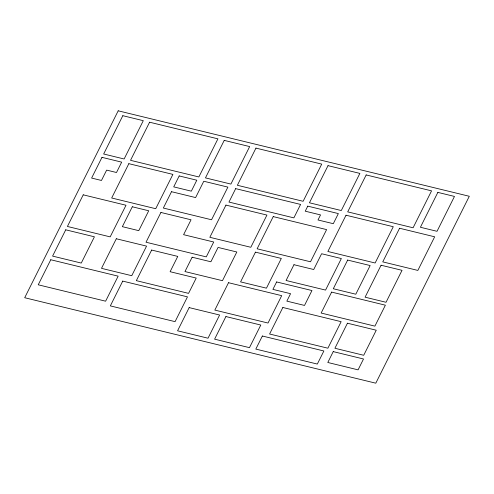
<?xml version="1.0" encoding="UTF-8"?>
<svg xmlns="http://www.w3.org/2000/svg" width="494" height="494" viewBox="0 0 494 494"><rect width="100%" height="100%" fill="white"/><g stroke="black" fill="none" stroke-linecap="round" stroke-linejoin="round"><path stroke-width="0.74" d="M118.202 110.81L24.7 297.721L375.798 383.19L469.3 196.279L118.202 110.81M50.759 259.751L38.229 284.791L105.617 301.198L118.146 276.152L50.759 259.751M65.733 229.815L52.586 256.096L81.275 263.074L94.416 236.799L65.733 229.815M83.233 194.827L67.412 226.462L110.181 236.873L126.007 205.245L83.233 194.827M101.98 157.351L91.618 178.068L101.468 180.464L106.648 170.109L116.498 172.505L121.678 162.149L101.98 157.351M122.821 115.695L103.66 153.998L124.13 158.982L143.291 120.678L122.821 115.695M128.848 163.675L111.681 197.995L155.727 208.715L172.894 174.394L128.848 163.675M149.589 122.209L130.527 160.322L198.86 176.957L217.928 138.845L149.589 122.209M116.306 238.756L101.505 268.341L131.756 275.708L146.557 246.117L116.306 238.756M132.299 206.776L122.351 226.666L138.765 230.661L148.719 210.771L132.299 206.776M122.734 281.105L110.335 305.891L175.08 321.65L187.479 296.863L122.734 281.105M160.921 212.457L146.026 242.227L206.27 256.892L213.717 242.011L183.595 234.675L191.042 219.793L160.921 212.457M179.192 175.932L173.721 186.874L191.332 191.166L196.81 180.217L179.192 175.932M171.511 191.703L163.341 208.036L211.549 219.774L227.888 187.109L203.781 181.242L195.612 197.575L171.511 191.703M151.652 250.05L136.344 280.654L188.566 293.368L196.217 278.066L170.109 271.706L177.766 256.405L151.652 250.05M224.227 140.382L205.461 177.889L230.902 184.083L249.668 146.576L224.227 140.382M192.141 257.213L184.96 271.564L222.467 280.691L236.824 251.996L218.07 247.432L210.889 261.783L192.141 257.213M225.949 205.096L209.839 237.305L250.822 247.284L266.933 215.075L225.949 205.096M235.687 188.634L228.969 202.071L293.874 217.873L300.593 204.436L235.687 188.634M255.96 148.107L237.367 185.281L303.125 201.293L321.724 164.113L255.96 148.107M189.171 307.608L177.568 330.795L208.017 338.211L219.62 315.018L189.171 307.608M228.518 282.71L214.828 310.09L268.014 323.039L281.704 295.659L228.518 282.71M255.454 252.144L240.572 281.883L266.445 288.181L281.321 258.442L255.454 252.144M273.231 216.607L257.127 248.791L310.516 261.789L326.614 229.605L273.231 216.607M225.919 316.549L214.606 339.168L249.47 347.659L260.789 325.04L225.919 316.549M307.762 206.14L305.236 211.191L320.532 214.915L318 219.972L333.296 223.696L338.353 213.587L307.762 206.14M328.022 165.651L309.442 202.787L341.292 210.543L359.873 173.4L328.022 165.651M276.628 281.944L272.904 289.385L290.571 293.689L286.847 301.13L304.514 305.434L311.961 290.546L276.628 281.944M293.979 264.71L286.082 280.487L325.558 290.095L341.348 258.541L321.606 253.737L313.715 269.514L293.979 264.71M262.363 336.013L255.818 349.091L317.327 364.066L323.873 350.987L262.363 336.013M282.852 307.484L269.588 334.012L327.88 348.202L341.15 321.68L282.852 307.484M346.022 215.217L327.868 251.495L375.125 262.999L393.273 226.715L346.022 215.217M366.171 174.938L347.696 211.864L413.089 227.783L431.558 190.857L366.171 174.938M331.622 292.096L321.143 313.048L374.903 326.133L385.382 305.187L331.622 292.096M347.646 260.072L333.302 288.743L355.804 294.22L370.148 265.55L347.646 260.072M333.234 351.617L327.8 362.485L358.082 369.858L363.522 358.99L333.234 351.617M347.443 323.212L334.913 348.264L363.714 355.279L376.249 330.22L347.443 323.212M381.072 265.229L365.091 297.184L386.049 302.285L402.036 270.329L381.072 265.229M399.572 228.253L382.751 261.876L417.85 270.422L434.671 236.799L399.572 228.253M437.857 192.388L420.406 227.265L437.029 231.309L454.474 196.433L437.857 192.388"/></g></svg>
